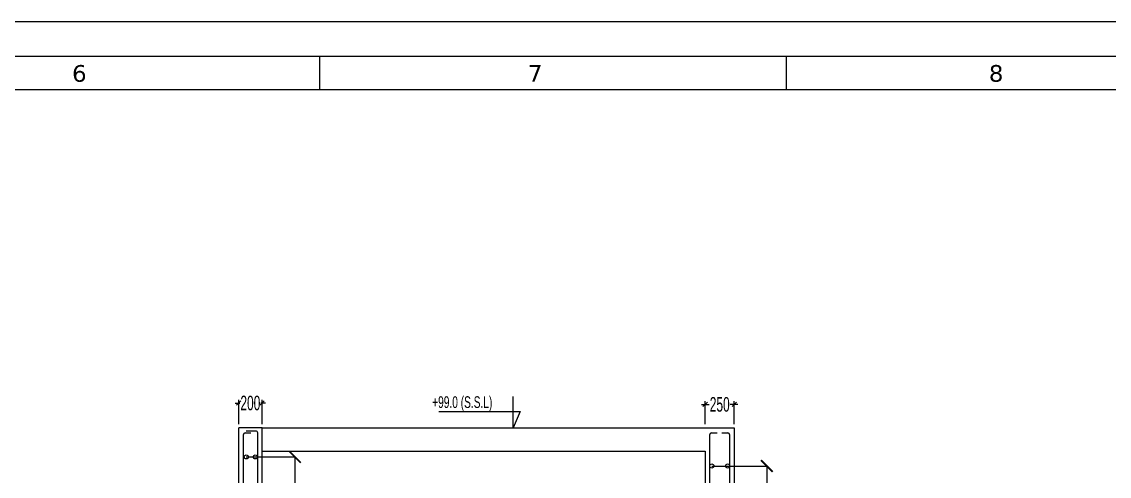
# Model space of a CAD drawing. Extents: x 1878645 to 3043969, y -1160829 to -603973.
# Drawn here: x 2194774 to 2204099, y -786398 to -782499 of the extents above; entities that cross this region are included whole.
import ezdxf

# ---------------------------------------------------------------- set-up
doc = ezdxf.new("R2010")
doc.units = 0
doc.header["$LTSCALE"] = 100
doc.header["$PDMODE"] = 66
doc.linetypes.add('CONTINOUS', pattern=[0])
doc.linetypes.add('CONTINULUS', pattern=[0])
doc.layers.get('Defpoints').update_dxf_attribs({"lineweight": 0})
for name, color, linetype in [('C-REINF-DOT', 2, 'Continuous'), ('C-RETAINING WALL DETAILS', 4, 'Continuous'), ('Dim', 3, 'Continuous'), ('REINF', 5, 'Continuous'), ('S-LEVEL MARK', 4, 'Continuous')]:
    doc.layers.add(name, color=color, linetype=linetype)
doc.layers.add('STR-DIM', color=1, linetype='CONTINOUS', lineweight=5)
doc.styles.add('SOBHA', font='swisscl.ttf')
doc.styles.add('sobha.sed', font='swisscl.ttf', dxfattribs={"width": 0.8})
doc.styles.get("Standard").update_dxf_attribs({"font": 'verdana.ttf'})
doc.dimstyles.new('mm ond feet with line', dxfattribs={"dimtxt": 200, "dimasz": 100, "dimexe": 0.18, "dimexo": 0.0625, "dimgap": 0.09, "dimtad": 0, "dimdec": 0, "dimzin": 0, "dimdsep": 46, "dimtxsty": 'Standard', "dimblk": 'ARCHTICK', "dimcen": 0, "dimclrd": 8, "dimclre": 8, "dimclrt": 7, "dimadec": 0, "dimazin": 0, "dimtfac": 1, "dimtdec": 0, "dimtofl": 0, "dimtmove": 0, "dimatfit": 3, "dimfxl": 1, "dimtolj": 1, "dimtzin": 0, "dimarcsym": 0})
doc.dimstyles.new('S-25 MM', dxfattribs={"dimscale": 25, "dimtxt": 2.5, "dimasz": 1.5, "dimexe": 1.15, "dimexo": 1.25, "dimgap": 0.1, "dimtad": 0, "dimdec": 0, "dimrnd": 0.0005, "dimzin": 0, "dimdsep": 46, "dimtxsty": 'sobha.sed', "dimblk": 'OBLIQUE', "dimcen": 0.09, "dimdle": 1.25, "dimclrd": 8, "dimclre": 8, "dimclrt": 6, "dimadec": 0, "dimazin": 0, "dimtfac": 1, "dimtdec": 0, "dimtofl": 0, "dimtmove": 1, "dimatfit": 3, "dimfxl": 1, "dimtolj": 1, "dimtzin": 0, "dimlwd": -1, "dimlwe": -1, "dimarcsym": 0})

# ---------------------------------------------------------------- blocks, each defined once
blk = doc.blocks.new('_OBLIQUE')
at = {"color": 0, "linetype": 'ByBlock'}
blk.add_line((-0.5, -0.5), (0.5, 0.5), dxfattribs=at)
blk = doc.blocks.new('*D1339')
at = {"layer": 'Defpoints', "color": 0, "transparency": 16777216}
for p in [(2196834.3, -785770.1), (2196634.3, -785983), (2196834.3, -785983)]:
    blk.add_point(p, dxfattribs=at)
at = {"layer": 'Dim', "color": 8, "transparency": 16777216}
for p, q in [((2196634.3, -785951.8), (2196634.3, -785741.4)), ((2196834.3, -785951.8), (2196834.3, -785741.4)), ((2196603, -785770.1), (2196644.4, -785770.1)), ((2196865.5, -785770.1), (2196824.1, -785770.1))]:
    blk.add_line(p, q, dxfattribs=at)
at = {"layer": 'Dim', "color": 8, "transparency": 16777216, "xscale": 37.5, "yscale": 37.5, "zscale": 37.5, "rotation": 180}
blk.add_blockref('_OBLIQUE', (2196634.3, -785770.1), dxfattribs=at)
at = {"layer": 'Dim', "color": 8, "transparency": 16777216, "xscale": 37.5, "yscale": 37.5, "zscale": 37.5}
blk.add_blockref('_OBLIQUE', (2196834.3, -785770.1), dxfattribs=at)
at = {"layer": 'Dim', "color": 6, "transparency": 16777216, "insert": (2196734.3, -785770.1), "char_height": 125, "attachment_point": 5, "style": 'sobha.sed'}
blk.add_mtext('\\A1;200', dxfattribs=at)
blk = doc.blocks.new('*D1340')
at = {"layer": 'Defpoints', "color": 0, "transparency": 16777216}
for p in [(2200884.3, -785781.9), (2200634.3, -785983), (2200884.3, -785983)]:
    blk.add_point(p, dxfattribs=at)
at = {"layer": 'Dim', "color": 8, "transparency": 16777216}
for p, q in [((2200634.3, -785951.8), (2200634.3, -785753.1)), ((2200884.3, -785951.8), (2200884.3, -785753.1)), ((2200603, -785781.9), (2200669.4, -785781.9)), ((2200915.5, -785781.9), (2200849.1, -785781.9))]:
    blk.add_line(p, q, dxfattribs=at)
at = {"layer": 'Dim', "color": 8, "transparency": 16777216, "xscale": 37.5, "yscale": 37.5, "zscale": 37.5, "rotation": 180}
blk.add_blockref('_OBLIQUE', (2200634.3, -785781.9), dxfattribs=at)
at = {"layer": 'Dim', "color": 8, "transparency": 16777216, "xscale": 37.5, "yscale": 37.5, "zscale": 37.5}
blk.add_blockref('_OBLIQUE', (2200884.3, -785781.9), dxfattribs=at)
at = {"layer": 'Dim', "color": 6, "transparency": 16777216, "insert": (2200759.3, -785781.9), "char_height": 125, "attachment_point": 5, "style": 'sobha.sed'}
blk.add_mtext('\\A1;250', dxfattribs=at)
blk = doc.blocks.new('_ARCHTICK')
at = {"color": 0, "linetype": 'ByBlock', "const_width": 0.15}
blk.add_lwpolyline([(-0.5, -0.5), (0.5, 0.5)], dxfattribs=at)
blk = doc.blocks.new('*D1322')
at = {"layer": 'Defpoints', "color": 0, "ltscale": 0.001, "transparency": 16777216}
for p in [(2200691.8, -786309.8), (2201162.8, -786309.8), (2200691.8, -789840.7)]:
    blk.add_point(p, dxfattribs=at)
at = {"layer": 'Dim', "color": 8, "lineweight": -2, "ltscale": 0.001, "transparency": 16777216}
for p, q in [((2200691.8, -786309.8), (2201163, -786309.8)), ((2201162.8, -786309.8), (2201162.8, -788067.9)), ((2201162.8, -789840.7), (2201162.8, -788082.6)), ((2200691.8, -789840.7), (2201163, -789840.7))]:
    blk.add_line(p, q, dxfattribs=at)
at = {"layer": 'Dim', "color": 8, "lineweight": -2, "ltscale": 0.001, "transparency": 16777216, "xscale": 100, "yscale": 100, "zscale": 100}
for p, rotation in [((2201162.8, -786309.8), 90), ((2201162.8, -789840.7), 270)]:
    blk.add_blockref('_ARCHTICK', p, dxfattribs=dict(at, rotation=rotation))
at = {"layer": 'Dim', "color": 7, "ltscale": 0.001, "transparency": 16777216, "insert": (2201162.8, -788075.3), "char_height": 4.5, "attachment_point": 5, "rotation": 90}
blk.add_mtext('\\A1;1765', dxfattribs=at)
blk = doc.blocks.new('*D1343')
at = {"layer": 'Defpoints', "color": 0, "ltscale": 0.001, "transparency": 16777216}
for p in [(2196699.1, -786232), (2197116.2, -786232), (2196699.1, -787938.9)]:
    blk.add_point(p, dxfattribs=at)
at = {"layer": 'Dim', "color": 8, "lineweight": -2, "ltscale": 0.001, "transparency": 16777216}
for p, q in [((2196699.1, -786232), (2197116.3, -786232)), ((2197116.2, -786232), (2197116.2, -787079.9)), ((2197116.2, -787938.9), (2197116.2, -787091)), ((2196699.1, -787938.9), (2197116.3, -787938.9))]:
    blk.add_line(p, q, dxfattribs=at)
at = {"layer": 'Dim', "color": 8, "lineweight": -2, "ltscale": 0.001, "transparency": 16777216, "xscale": 100, "yscale": 100, "zscale": 100}
for p, rotation in [((2197116.2, -786232), 90), ((2197116.2, -787938.9), 270)]:
    blk.add_blockref('_ARCHTICK', p, dxfattribs=dict(at, rotation=rotation))
at = {"layer": 'Dim', "color": 7, "ltscale": 0.001, "transparency": 16777216, "insert": (2197116.2, -787085.5), "char_height": 4.5, "attachment_point": 5, "rotation": 90}
blk.add_mtext('\\A1;853', dxfattribs=at)

msp = doc.modelspace()

# ---------------------------------------------------------------- linework, layer by layer
at = {"color": 35}
msp.add_line((2205454.25115, -782499.05194), (2173041.2131, -782499.05194), dxfattribs=at)
for p, q in [((2205157.09354, -782796.20955), (2173326.94157, -782796.20955)), ((2197328.13336, -782796.20955), (2197328.13336, -783081.93803)), ((2201328.33199, -782796.20955), (2201328.33199, -783081.93803)), ((2205157.09354, -783081.93803), (2173612.67005, -783081.93803))]:
    msp.add_line(p, q)
at = {"layer": 'C-REINF-DOT', "color": 7}
for centre in [(2196699.08351, -786232.00612), (2196776.82446, -786232.00612), (2200691.75426, -786309.81619), (2200826.82446, -786309.81619)]:
    msp.add_circle(centre, 17.5, dxfattribs=at)
at = {"layer": 'C-RETAINING WALL DETAILS', "color": 2}
for p, q in [((2196834.25426, -785983.03393), (2196634.25426, -785983.03393)), ((2196634.25426, -787983.03393), (2196634.25426, -785983.03393)), ((2196834.25426, -787983.03393), (2196834.25426, -785983.03393)), ((2196834.25426, -785983.03393), (2200884.25426, -785983.03393)), ((2200884.25426, -785983.03393), (2200884.25426, -789983.03393)), ((2196834.25426, -786183.03393), (2200634.25426, -786183.03393)), ((2200634.25426, -786183.03393), (2200634.25426, -789983.03393))]:
    msp.add_line(p, q, dxfattribs=at)
at = {"layer": 'REINF'}
for p, q in [((2196689.25426, -786025.18725), (2196738.39298, -786025.18725)), ((2200689.25426, -786025.18725), (2200738.39298, -786025.18725)), ((2200777.65163, -786025.18725), (2200829.25426, -786025.18725))]:
    msp.add_line(p, q, dxfattribs=at)
msp.add_lwpolyline([(2196699.55142, -786006.80318), (2196779.25426, -786006.80318, -0.4142135624), (2196794.25426, -786021.80318), (2196794.25426, -790529.37933)], format="xyb", dxfattribs=at)
for points in [[(2196674.25426, -788651.50701), (2196674.25426, -786040.18725)], [(2200674.25426, -790210.46814), (2200674.25426, -786040.18725)], [(2200844.25426, -786040.18725), (2200844.25426, -790238.03393)]]:
    msp.add_lwpolyline(points, dxfattribs=at)
for centre, start, end in [((2196689.25426, -786040.18725), 90, 180), ((2200689.25426, -786040.18725), 90, 180), ((2200829.25426, -786040.18725), 0, 90)]:
    msp.add_arc(centre, 15, start, end, dxfattribs=at)
at = {"layer": 'S-LEVEL MARK', "color": 1, "linetype": 'CONTINULUS'}
msp.add_lwpolyline([(2198350.33142, -785840.90839), (2199048.84723, -785840.90839), (2198987.75426, -785983.03393), (2198987.75426, -785714.38887)], dxfattribs=at)

# ---------------------------------------------------------------- texts
for s, p in [('6', (2195205.51887, -783013.58184)), ('8', (2203067.22827, -783013.58184)), ('7', (2199114.65613, -783013.58184))]:
    msp.add_text(s, height=142.86424).set_placement(p)
at = {"layer": 'STR-DIM', "color": 30, "style": 'SOBHA', "width": 0.85}
msp.add_text('+99.0 (S.S.L)', height=100, dxfattribs=at).set_placement((2198293.61294, -785811.88209))

# ---------------------------------------------------------------- dimensions: what is measured, and where the dimension line sits
at = {"layer": 'Dim'}
for base, p1, p2, picture, middle in [((2196834.25426, -785770.14136), (2196634.25426, -785983.03393), (2196834.25426, -785983.03393), '*D1339', (2196734.25426, -785770.14136)), ((2200884.25426, -785781.87173), (2200634.25426, -785983.03393), (2200884.25426, -785983.03393), '*D1340', (2200759.25426, -785781.87173))]:
    dim = msp.add_linear_dim(base=base, p1=p1, p2=p2, dimstyle='S-25 MM', override={"dimtxt": 5}, dxfattribs=at)
    dim.commit()
    dim.dimension.update_dxf_attribs({"geometry": picture, "text_midpoint": middle})
at = {"layer": 'Dim', "ltscale": 0.001}
for base, p1, p2, picture, middle in [((2197116.16688, -786232.00612), (2196699.08351, -787938.92901), (2196699.08351, -786232.00612), '*D1343', (2197116.16688, -787085.46757)), ((2201162.7949, -786309.81619), (2200691.75426, -789840.71454), (2200691.75426, -786309.81619), '*D1322', (2201162.7949, -788075.26536))]:
    dim = msp.add_linear_dim(base=base, p1=p1, p2=p2, angle=90, dimstyle='mm ond feet with line', override={"dimtxt": 4.5, "dimlfac": 0.5, "dimblk": 'ARCHTICK'}, dxfattribs=at)
    dim.commit()
    dim.dimension.update_dxf_attribs({"geometry": picture, "text_midpoint": middle})

doc.saveas('drawing.dxf')
